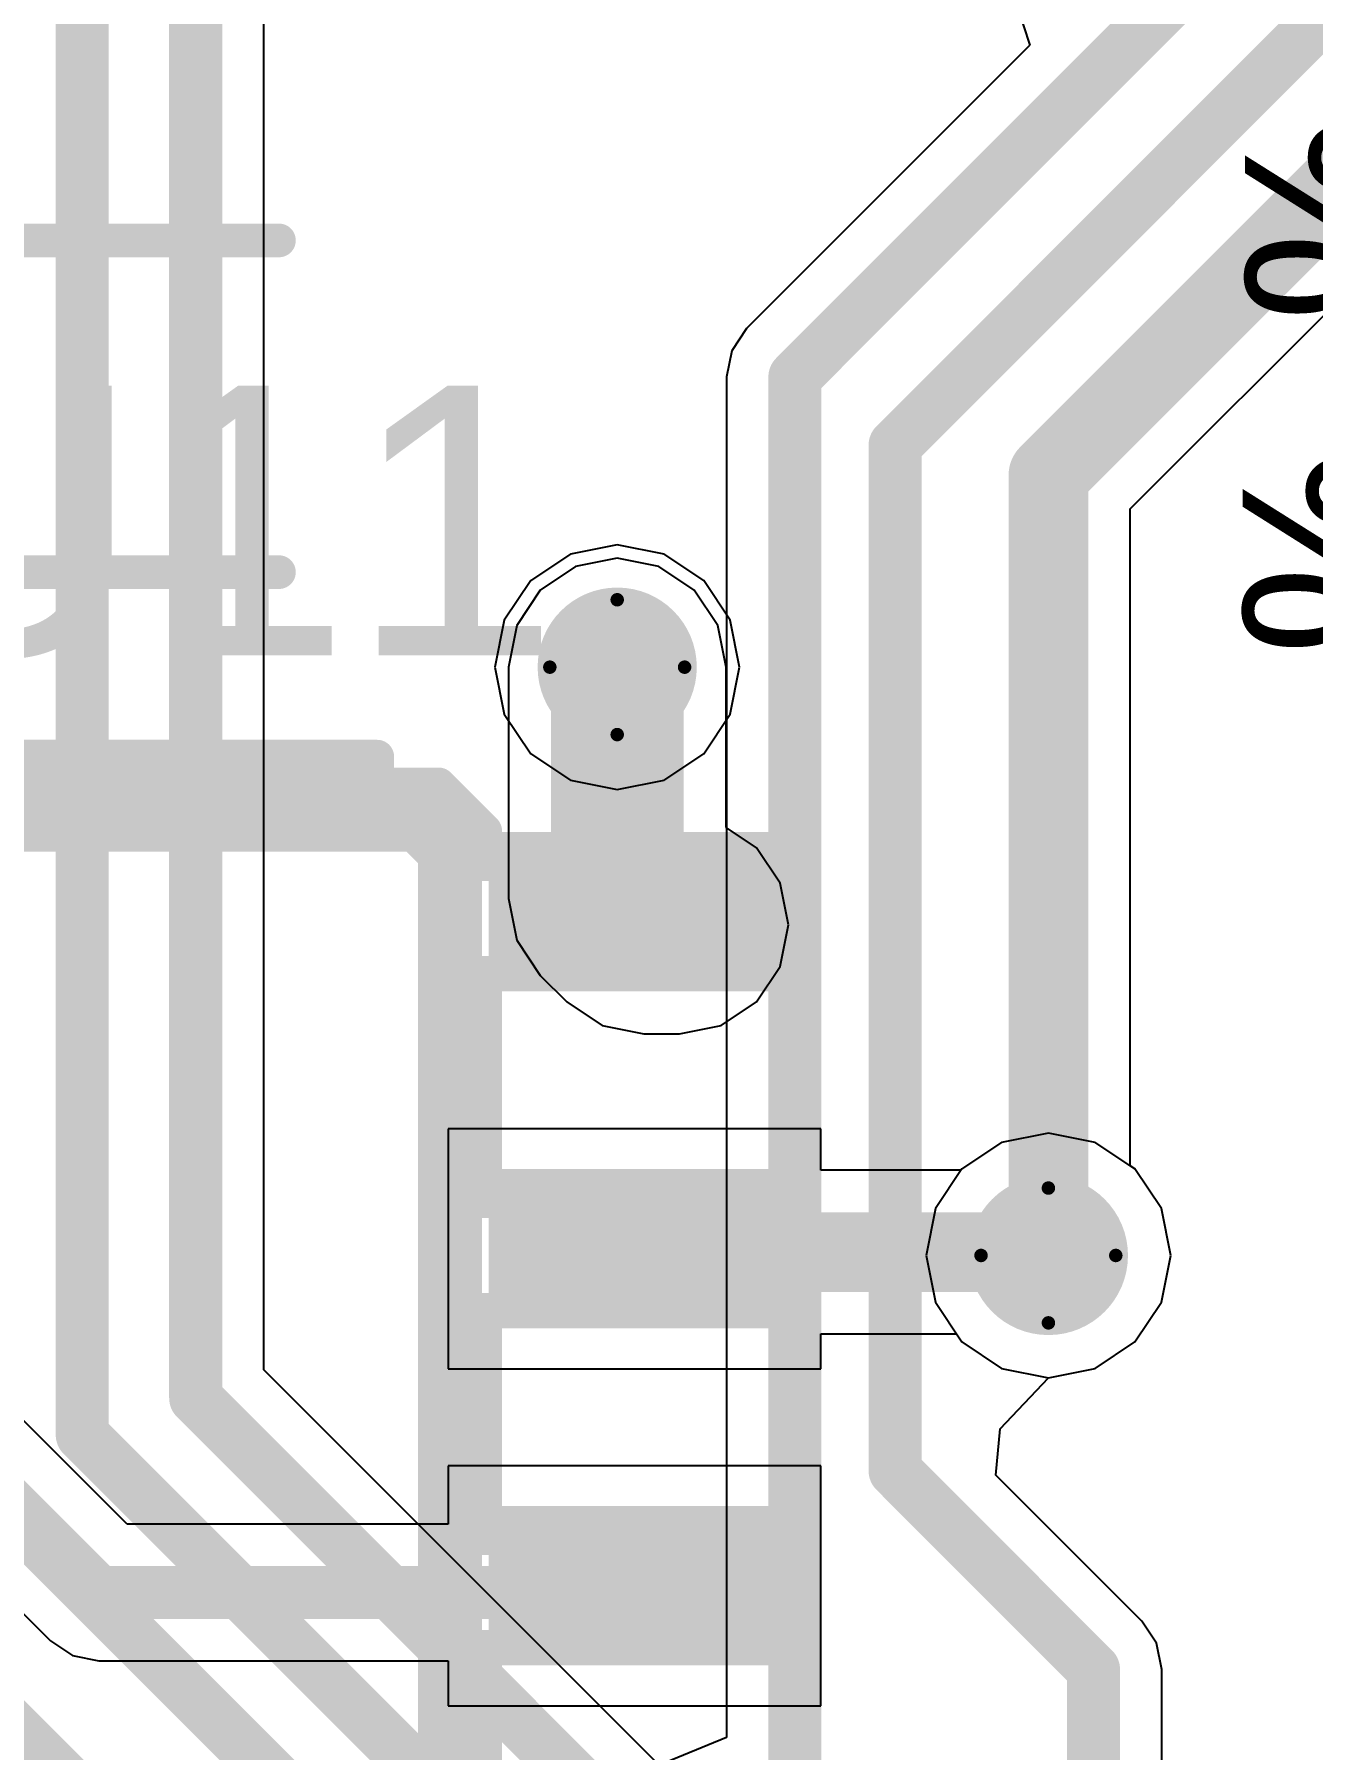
# Model space of a CAD drawing. Header units: millimetres. Extents: x -16 to 330, y -45 to 150.
# Drawn here: x 73.06 to 77.88, y 27.32 to 33.79 of the extents above; entities that cross this region are included whole.
import ezdxf

# ---------------------------------------------------------------- set-up
doc = ezdxf.new("R2010")
doc.units = ezdxf.units.MM
for name, color, linetype in [('BottomLayer', 5, 'Continuous'), ('BottomSolder', 6, 'Continuous'), ('DrillDrawing', 1, 'Continuous'), ('Mechanical13', 56, 'Continuous'), ('MidLayer1', 16, 'Continuous'), ('MidLayer2', 76, 'Continuous'), ('TopLayer', 1, 'Continuous'), ('TopOverlay', 2, 'Continuous'), ('TopPaste', 8, 'Continuous'), ('TopSolder', 216, 'Continuous'), ('ViaHoleLayer', 16, 'Continuous')]:
    doc.layers.add(name, color=color, linetype=linetype)
doc.styles.add('Arial', font='arial.ttf', dxfattribs={"height": 0.2})

# ---------------------------------------------------------------- blocks, each defined once
blk = doc.blocks.new('SOP_16_150____68')
at = {"layer": 'TopLayer'}
for points in [[(-3.425, -1.605), (-2.325, -1.605), (-2.325, -2.205), (-3.425, -2.205)], [(-3.425, -2.875), (-2.325, -2.875), (-2.325, -3.475), (-3.425, -3.475)], [(-3.425, -4.145), (-2.325, -4.145), (-2.325, -4.745), (-3.425, -4.745)]]:
    blk.add_hatch(color=1, dxfattribs=at).paths.add_polyline_path(points)
at = {"layer": 'TopPaste'}
for points in [[(-3.425, -1.605), (-2.325, -1.605), (-2.325, -2.205), (-3.425, -2.205)], [(-3.425, -2.875), (-2.325, -2.875), (-2.325, -3.475), (-3.425, -3.475)], [(-3.425, -4.145), (-2.325, -4.145), (-2.325, -4.745), (-3.425, -4.745)]]:
    blk.add_hatch(color=8, dxfattribs=at).paths.add_polyline_path(points)
at = {"layer": 'TopSolder'}
for points in [[(-3.425, -1.605), (-2.325, -1.605), (-2.325, -2.205), (-3.425, -2.205)], [(-3.425, -2.875), (-2.325, -2.875), (-2.325, -3.475), (-3.425, -3.475)], [(-3.425, -4.145), (-2.325, -4.145), (-2.325, -4.745), (-3.425, -4.745)]]:
    blk.add_hatch(color=216, dxfattribs=at).paths.add_polyline_path(points)
at = {"layer": 'TopOverlay', "const_width": 0.127}
for points in [[(-1.905, -4.8768), (-1.905, -5.0292)], [(1.905, -5.0292), (-1.905, -5.0292)]]:
    blk.add_lwpolyline(points, dxfattribs=at)
at = {"layer": 'TopOverlay', "const_width": 0.0635}
for points in [[(-1.9367, -4.8768, 1), (-1.8733, -4.8768, 1)], [(-1.9367, -5.0292, 1), (-1.8733, -5.0292, 1)], [(-1.9367, -5.0292, 1), (-1.8733, -5.0292, 1)]]:
    blk.add_lwpolyline(points, format="xyb", close=True, dxfattribs=at)

msp = doc.modelspace()

# ---------------------------------------------------------------- hatches: boundary and pattern name
at = {"layer": 'BottomLayer'}
h = msp.add_hatch(color=5, dxfattribs=at)
edge = h.paths.add_edge_path()
edge.add_arc((75.2539, 31.4007), 0.3, 0, 360)
h = msp.add_hatch(color=5, dxfattribs=at)
edge = h.paths.add_edge_path()
edge.add_arc((76.8794, 29.1838), 0.3, 0, 360)
at = {"layer": 'BottomSolder'}
h = msp.add_hatch(color=6, dxfattribs=at)
edge = h.paths.add_edge_path()
edge.add_arc((75.2539, 31.4007), 0.15, 0, 360)
h = msp.add_hatch(color=6, dxfattribs=at)
edge = h.paths.add_edge_path()
edge.add_arc((76.8794, 29.1838), 0.15, 0, 360)
at = {"layer": 'MidLayer1'}
h = msp.add_hatch(color=16, dxfattribs=at)
edge = h.paths.add_edge_path()
edge.add_arc((75.2539, 31.4007), 0.3, 0, 360)
h = msp.add_hatch(color=16, dxfattribs=at)
edge = h.paths.add_edge_path()
edge.add_arc((76.8794, 29.1838), 0.3, 0, 360)
at = {"layer": 'MidLayer2'}
h = msp.add_hatch(color=76, dxfattribs=at)
edge = h.paths.add_edge_path()
edge.add_arc((75.2539, 31.4007), 0.3, 0, 360)
h = msp.add_hatch(color=76, dxfattribs=at)
edge = h.paths.add_edge_path()
edge.add_arc((76.8794, 29.1838), 0.3, 0, 360)
at = {"layer": 'TopLayer'}
h = msp.add_hatch(color=1, dxfattribs=at)
edge = h.paths.add_edge_path()
edge.add_arc((75.2539, 31.4007), 0.3, 0, 360)
h = msp.add_hatch(color=1, dxfattribs=at)
edge = h.paths.add_edge_path()
edge.add_arc((76.8794, 29.1838), 0.3, 0, 360)
at = {"layer": 'TopSolder'}
h = msp.add_hatch(color=216, dxfattribs=at)
edge = h.paths.add_edge_path()
edge.add_arc((75.2539, 31.4007), 0.15, 0, 360)
h = msp.add_hatch(color=216, dxfattribs=at)
edge = h.paths.add_edge_path()
edge.add_arc((76.8794, 29.1838), 0.15, 0, 360)
at = {"layer": 'ViaHoleLayer'}
h = msp.add_hatch(color=16, dxfattribs=at)
edge = h.paths.add_edge_path()
edge.add_arc((75.2539, 31.4007), 0.15, 0, 360)
h = msp.add_hatch(color=16, dxfattribs=at)
edge = h.paths.add_edge_path()
edge.add_arc((76.8794, 29.1838), 0.15, 0, 360)

# ---------------------------------------------------------------- linework, layer by layer
at = {"layer": 'BottomLayer'}
for p, q in [((77.1877, 31.9969), (80.6013, 35.4105)), ((73.9222, 28.7529), (73.9222, 33.9844)), ((76.7616, 33.8905), (76.8099, 33.7446)), ((76.8099, 33.7446), (75.7418, 32.6765)), ((75.7418, 32.6765), (75.686, 32.593)), ((75.686, 32.593), (75.6664, 32.4945)), ((75.6664, 32.4945), (75.6664, 27.3679)), ((77.1877, 29.5219), (77.1877, 31.9969)), ((77.2055, 29.51), (77.1877, 29.5219)), ((77.3055, 29.3603), (77.2055, 29.51)), ((77.3406, 29.1838), (77.3055, 29.3603)), ((77.3055, 29.0073), (77.3406, 29.1838)), ((77.2055, 28.8577), (77.3055, 29.0073)), ((77.0559, 28.7577), (77.2055, 28.8577)), ((75.4124, 27.2627), (73.9222, 28.7529)), ((76.6978, 28.5305), (76.8794, 28.7226)), ((76.8794, 28.7226), (77.0559, 28.7577)), ((76.6818, 28.3555), (76.6978, 28.5305)), ((77.2314, 27.8059), (76.6818, 28.3555)), ((77.2872, 27.7224), (77.2314, 27.8059)), ((77.3068, 27.624), (77.2872, 27.7224)), ((77.3068, 24.476), (77.3068, 27.624)), ((75.6664, 27.3679), (75.4124, 27.2627))]:
    msp.add_line(p, q, dxfattribs=at)
for points, const_width in [([(76.3016, 32.2375), (81.1549, 37.0908)], 0.2), ([(75.9238, 32.4945), (80.4062, 36.9769)], 0.2), ([(76.8794, 32.1246), (80.4736, 35.7188)], 0.3), ([(73.2373, 28.5074), (73.2373, 34.3453)], 0.2), ([(73.6649, 28.6463), (73.6649, 34.091)], 0.2), ([(75.9238, 27.1748), (75.9238, 32.4945)], 0.2), ([(76.3016, 28.3718), (76.3016, 32.2375)], 0.2), ([(76.8794, 29.1838), (76.8794, 32.1246)], 0.3), ([(71.1044, 29.2092), (74.3266, 25.987)], 0.3), ([(73.6649, 28.6463), (76.2508, 26.0604)], 0.2), ([(73.2373, 28.5074), (75.4022, 26.3425)], 0.2), ([(72.7939, 28.3842), (74.9595, 26.2186)], 0.2), ([(76.3016, 28.3718), (77.0494, 27.624)], 0.2), ([(77.0494, 24.1038), (77.0494, 27.624)], 0.2)]:
    msp.add_lwpolyline(points, dxfattribs=dict(at, const_width=const_width))
for points, const_width in [([(75.8738, 32.4945, 1), (75.9738, 32.4945, 1)], 0.1), ([(75.8738, 32.4945, 1), (75.9738, 32.4945, 1)], 0.1), ([(76.2516, 32.2375, 1), (76.3516, 32.2375, 1)], 0.1), ([(76.2516, 32.2375, 1), (76.3516, 32.2375, 1)], 0.1), ([(76.8044, 32.1246, 1), (76.9544, 32.1246, 1)], 0.15), ([(76.8044, 32.1246, 1), (76.9544, 32.1246, 1)], 0.15), ([(76.8044, 29.1838, 1), (76.9544, 29.1838, 1)], 0.15), ([(73.6149, 28.6463, 1), (73.7149, 28.6463, 1)], 0.1), ([(73.6149, 28.6463, 1), (73.7149, 28.6463, 1)], 0.1), ([(73.1873, 28.5074, 1), (73.2873, 28.5074, 1)], 0.1), ([(73.1873, 28.5074, 1), (73.2873, 28.5074, 1)], 0.1), ([(76.2516, 28.3718, 1), (76.3516, 28.3718, 1)], 0.1), ([(76.2516, 28.3718, 1), (76.3516, 28.3718, 1)], 0.1), ([(76.9994, 27.624, 1), (77.0994, 27.624, 1)], 0.1), ([(76.9994, 27.624, 1), (77.0994, 27.624, 1)], 0.1)]:
    msp.add_lwpolyline(points, format="xyb", close=True, dxfattribs=dict(at, const_width=const_width))
at = {"layer": 'DrillDrawing', "const_width": 0.0508}
for points in [[(74.9999, 31.4007), (75.2539, 31.6547)], [(75.2539, 31.6547), (75.5079, 31.4007)], [(74.9999, 31.4007), (75.2539, 31.1467)], [(75.2539, 31.1467), (75.5079, 31.4007)], [(76.6254, 29.1838), (76.8794, 29.4378)], [(76.8794, 29.4378), (77.1334, 29.1838)], [(76.6254, 29.1838), (76.8794, 28.9298)], [(76.8794, 28.9298), (77.1334, 29.1838)]]:
    msp.add_lwpolyline(points, dxfattribs=at)
at = {"layer": 'DrillDrawing', "const_width": 0.0254}
for points in [[(75.2412, 31.6547, 1), (75.2666, 31.6547, 1)], [(75.2412, 31.6547, 1), (75.2666, 31.6547, 1)], [(74.9872, 31.4007, 1), (75.0126, 31.4007, 1)], [(74.9872, 31.4007, 1), (75.0126, 31.4007, 1)], [(75.4952, 31.4007, 1), (75.5206, 31.4007, 1)], [(75.4952, 31.4007, 1), (75.5206, 31.4007, 1)], [(75.2412, 31.1467, 1), (75.2666, 31.1467, 1)], [(75.2412, 31.1467, 1), (75.2666, 31.1467, 1)], [(76.8667, 29.4378, 1), (76.8921, 29.4378, 1)], [(76.8667, 29.4378, 1), (76.8921, 29.4378, 1)], [(76.6127, 29.1838, 1), (76.6381, 29.1838, 1)], [(76.6127, 29.1838, 1), (76.6381, 29.1838, 1)], [(77.1207, 29.1838, 1), (77.1461, 29.1838, 1)], [(77.1207, 29.1838, 1), (77.1461, 29.1838, 1)], [(76.8667, 28.9298, 1), (76.8921, 28.9298, 1)], [(76.8667, 28.9298, 1), (76.8921, 28.9298, 1)]]:
    msp.add_lwpolyline(points, format="xyb", close=True, dxfattribs=at)
at = {"layer": 'Mechanical13', "const_width": 0.127}
for points in [[(70.0062, 33.0088), (73.9786, 33.0088)], [(70.0062, 33.0088), (73.9786, 33.0088)], [(70.0062, 31.7588), (73.9786, 31.7588)], [(70.0062, 31.7588), (73.9786, 31.7588)], [(71.0312, 30.9588), (74.5812, 30.9588)], [(74.4863, 30.769), (74.5812, 30.9588)], [(74.5812, 30.9588), (74.7562, 30.7838)], [(71.0687, 30.8838), (74.5437, 30.8838)], [(74.5437, 30.8838), (74.6812, 30.7463)], [(74.5664, 30.6889), (74.7562, 30.7838)], [(74.7562, 30.6588), (74.7562, 30.7838)], [(71.1262, 30.769), (74.4863, 30.769)], [(74.4863, 30.769), (74.5664, 30.6889)], [(74.6812, 21.2713), (74.6812, 30.7463)], [(74.5664, 21.3287), (74.5664, 30.6889)], [(74.6812, 30.6588), (75.0062, 30.6588)], [(75.0062, 30.6588), (75.3062, 30.6588)], [(75.0062, 30.2488), (75.0062, 30.6588)], [(75.3062, 30.6588), (75.4062, 30.6588)], [(75.3062, 30.2488), (75.3062, 30.6588)], [(75.4062, 30.6588), (75.8062, 30.6588)], [(75.4062, 30.2488), (75.4062, 30.6588)], [(75.8062, 30.2488), (75.8062, 30.6588)], [(74.6812, 30.2488), (75.0062, 30.2488)], [(74.7562, 29.3888), (74.7562, 30.2488)], [(75.0062, 30.2488), (75.3062, 30.2488)], [(75.3062, 30.2488), (75.4062, 30.2488)], [(75.4062, 30.2488), (75.8062, 30.2488)], [(74.6812, 29.3888), (75.0062, 29.3888)], [(75.0062, 29.3888), (75.3062, 29.3888)], [(75.0062, 28.9788), (75.0062, 29.3888)], [(75.3062, 29.3888), (75.4062, 29.3888)], [(75.3062, 28.9788), (75.3062, 29.3888)], [(75.4062, 29.3888), (75.8062, 29.3888)], [(75.4062, 28.9788), (75.4062, 29.3888)], [(75.8062, 28.9788), (75.8062, 29.3888)], [(74.6812, 28.9788), (75.0062, 28.9788)], [(74.7562, 28.1188), (74.7562, 28.9788)], [(75.0062, 28.9788), (75.3062, 28.9788)], [(75.3062, 28.9788), (75.4062, 28.9788)], [(75.4062, 28.9788), (75.8062, 28.9788)], [(74.6812, 28.1188), (75.0062, 28.1188)], [(75.0062, 28.1188), (75.3062, 28.1188)], [(75.0062, 27.7088), (75.0062, 28.1188)], [(75.3062, 28.1188), (75.4062, 28.1188)], [(75.3062, 27.7088), (75.3062, 28.1188)], [(75.4062, 28.1188), (75.8062, 28.1188)], [(75.4062, 27.7088), (75.4062, 28.1188)], [(75.8062, 27.7088), (75.8062, 28.1188)], [(74.6812, 27.7088), (75.0062, 27.7088)], [(74.7562, 26.8488), (74.7562, 27.7088)], [(75.0062, 27.7088), (75.3062, 27.7088)], [(75.3062, 27.7088), (75.4062, 27.7088)], [(75.4062, 27.7088), (75.8062, 27.7088)]]:
    msp.add_lwpolyline(points, dxfattribs=at)
at = {"layer": 'Mechanical13', "const_width": 0.0635}
for points in [[(73.9469, 33.0088, 1), (74.0104, 33.0088, 1)], [(73.9469, 33.0088, 1), (74.0104, 33.0088, 1)], [(73.9469, 31.7588, 1), (74.0104, 31.7588, 1)], [(73.9469, 31.7588, 1), (74.0104, 31.7588, 1)], [(74.5495, 30.9588, 1), (74.613, 30.9588, 1)], [(74.5495, 30.9588, 1), (74.613, 30.9588, 1)], [(74.5495, 30.9588, 1), (74.613, 30.9588, 1)], [(74.512, 30.8838, 1), (74.5755, 30.8838, 1)], [(74.512, 30.8838, 1), (74.5755, 30.8838, 1)], [(74.7245, 30.7838, 1), (74.788, 30.7838, 1)], [(74.7245, 30.7838, 1), (74.788, 30.7838, 1)], [(74.7245, 30.7838, 1), (74.788, 30.7838, 1)], [(74.4546, 30.769, 1), (74.5181, 30.769, 1)], [(74.4546, 30.769, 1), (74.5181, 30.769, 1)], [(74.4546, 30.769, 1), (74.5181, 30.769, 1)], [(74.6495, 30.7463, 1), (74.713, 30.7463, 1)], [(74.6495, 30.7463, 1), (74.713, 30.7463, 1)], [(74.5347, 30.6889, 1), (74.5982, 30.6889, 1)], [(74.5347, 30.6889, 1), (74.5982, 30.6889, 1)], [(74.5347, 30.6889, 1), (74.5982, 30.6889, 1)], [(74.6495, 30.6588, 1), (74.713, 30.6588, 1)], [(74.7245, 30.6588, 1), (74.788, 30.6588, 1)], [(74.9745, 30.6588, 1), (75.038, 30.6588, 1)], [(74.9745, 30.6588, 1), (75.038, 30.6588, 1)], [(74.9745, 30.6588, 1), (75.038, 30.6588, 1)], [(75.2745, 30.6588, 1), (75.338, 30.6588, 1)], [(75.2745, 30.6588, 1), (75.338, 30.6588, 1)], [(75.2745, 30.6588, 1), (75.338, 30.6588, 1)], [(75.3745, 30.6588, 1), (75.438, 30.6588, 1)], [(75.3745, 30.6588, 1), (75.438, 30.6588, 1)], [(75.3745, 30.6588, 1), (75.438, 30.6588, 1)], [(75.7745, 30.6588, 1), (75.838, 30.6588, 1)], [(75.7745, 30.6588, 1), (75.838, 30.6588, 1)], [(74.6495, 30.2488, 1), (74.713, 30.2488, 1)], [(74.7245, 30.2488, 1), (74.788, 30.2488, 1)], [(74.9745, 30.2488, 1), (75.038, 30.2488, 1)], [(74.9745, 30.2488, 1), (75.038, 30.2488, 1)], [(74.9745, 30.2488, 1), (75.038, 30.2488, 1)], [(75.2745, 30.2488, 1), (75.338, 30.2488, 1)], [(75.2745, 30.2488, 1), (75.338, 30.2488, 1)], [(75.2745, 30.2488, 1), (75.338, 30.2488, 1)], [(75.3745, 30.2488, 1), (75.438, 30.2488, 1)], [(75.3745, 30.2488, 1), (75.438, 30.2488, 1)], [(75.3745, 30.2488, 1), (75.438, 30.2488, 1)], [(75.7745, 30.2488, 1), (75.838, 30.2488, 1)], [(75.7745, 30.2488, 1), (75.838, 30.2488, 1)], [(74.6495, 29.3888, 1), (74.713, 29.3888, 1)], [(74.7245, 29.3888, 1), (74.788, 29.3888, 1)], [(74.9745, 29.3888, 1), (75.038, 29.3888, 1)], [(74.9745, 29.3888, 1), (75.038, 29.3888, 1)], [(74.9745, 29.3888, 1), (75.038, 29.3888, 1)], [(75.2745, 29.3888, 1), (75.338, 29.3888, 1)], [(75.2745, 29.3888, 1), (75.338, 29.3888, 1)], [(75.2745, 29.3888, 1), (75.338, 29.3888, 1)], [(75.3745, 29.3888, 1), (75.438, 29.3888, 1)], [(75.3745, 29.3888, 1), (75.438, 29.3888, 1)], [(75.3745, 29.3888, 1), (75.438, 29.3888, 1)], [(75.7745, 29.3888, 1), (75.838, 29.3888, 1)], [(75.7745, 29.3888, 1), (75.838, 29.3888, 1)], [(74.6495, 28.9788, 1), (74.713, 28.9788, 1)], [(74.7245, 28.9788, 1), (74.788, 28.9788, 1)], [(74.9745, 28.9788, 1), (75.038, 28.9788, 1)], [(74.9745, 28.9788, 1), (75.038, 28.9788, 1)], [(74.9745, 28.9788, 1), (75.038, 28.9788, 1)], [(75.2745, 28.9788, 1), (75.338, 28.9788, 1)], [(75.2745, 28.9788, 1), (75.338, 28.9788, 1)], [(75.2745, 28.9788, 1), (75.338, 28.9788, 1)], [(75.3745, 28.9788, 1), (75.438, 28.9788, 1)], [(75.3745, 28.9788, 1), (75.438, 28.9788, 1)], [(75.3745, 28.9788, 1), (75.438, 28.9788, 1)], [(75.7745, 28.9788, 1), (75.838, 28.9788, 1)], [(75.7745, 28.9788, 1), (75.838, 28.9788, 1)], [(74.6495, 28.1188, 1), (74.713, 28.1188, 1)], [(74.7245, 28.1188, 1), (74.788, 28.1188, 1)], [(74.9745, 28.1188, 1), (75.038, 28.1188, 1)], [(74.9745, 28.1188, 1), (75.038, 28.1188, 1)], [(74.9745, 28.1188, 1), (75.038, 28.1188, 1)], [(75.2745, 28.1188, 1), (75.338, 28.1188, 1)], [(75.2745, 28.1188, 1), (75.338, 28.1188, 1)], [(75.2745, 28.1188, 1), (75.338, 28.1188, 1)], [(75.3745, 28.1188, 1), (75.438, 28.1188, 1)], [(75.3745, 28.1188, 1), (75.438, 28.1188, 1)], [(75.3745, 28.1188, 1), (75.438, 28.1188, 1)], [(75.7745, 28.1188, 1), (75.838, 28.1188, 1)], [(75.7745, 28.1188, 1), (75.838, 28.1188, 1)], [(74.6495, 27.7088, 1), (74.713, 27.7088, 1)], [(74.7245, 27.7088, 1), (74.788, 27.7088, 1)], [(74.9745, 27.7088, 1), (75.038, 27.7088, 1)], [(74.9745, 27.7088, 1), (75.038, 27.7088, 1)], [(74.9745, 27.7088, 1), (75.038, 27.7088, 1)], [(75.2745, 27.7088, 1), (75.338, 27.7088, 1)], [(75.2745, 27.7088, 1), (75.338, 27.7088, 1)], [(75.2745, 27.7088, 1), (75.338, 27.7088, 1)], [(75.3745, 27.7088, 1), (75.438, 27.7088, 1)], [(75.3745, 27.7088, 1), (75.438, 27.7088, 1)], [(75.3745, 27.7088, 1), (75.438, 27.7088, 1)], [(75.7745, 27.7088, 1), (75.838, 27.7088, 1)], [(75.7745, 27.7088, 1), (75.838, 27.7088, 1)]]:
    msp.add_lwpolyline(points, format="xyb", close=True, dxfattribs=at)
at = {"layer": 'MidLayer1'}
for p, q in [((75.0774, 31.8268), (74.9278, 31.7268)), ((75.2539, 31.8619), (75.0774, 31.8268)), ((75.4304, 31.8268), (75.2539, 31.8619)), ((75.5801, 31.7268), (75.4304, 31.8268)), ((74.9278, 31.7268), (74.8278, 31.5772)), ((75.6801, 31.5772), (75.5801, 31.7268)), ((74.8278, 31.5772), (74.7927, 31.4007)), ((75.7152, 31.4007), (75.6801, 31.5772)), ((74.7927, 31.4007), (74.8278, 31.2242)), ((75.6801, 31.2242), (75.7152, 31.4007)), ((74.8278, 31.2242), (74.9278, 31.0745)), ((75.5801, 31.0745), (75.6801, 31.2242)), ((74.9278, 31.0745), (75.0774, 30.9745)), ((75.4304, 30.9745), (75.5801, 31.0745)), ((75.0774, 30.9745), (75.2539, 30.9394)), ((75.2539, 30.9394), (75.4304, 30.9745)), ((76.7029, 29.61), (76.5532, 29.51)), ((76.8794, 29.6451), (76.7029, 29.61)), ((77.0559, 29.61), (76.8794, 29.6451)), ((77.2055, 29.51), (77.0559, 29.61)), ((76.5532, 29.51), (76.4532, 29.3603)), ((77.3055, 29.3603), (77.2055, 29.51)), ((76.4532, 29.3603), (76.4181, 29.1838)), ((77.3406, 29.1838), (77.3055, 29.3603)), ((76.4181, 29.1838), (76.4532, 29.0073)), ((77.3055, 29.0073), (77.3406, 29.1838)), ((76.4532, 29.0073), (76.5532, 28.8577)), ((77.2055, 28.8577), (77.3055, 29.0073)), ((76.5532, 28.8577), (76.7029, 28.7577)), ((77.0559, 28.7577), (77.2055, 28.8577)), ((76.7029, 28.7577), (76.8794, 28.7226)), ((76.8794, 28.7226), (77.0559, 28.7577))]:
    msp.add_line(p, q, dxfattribs=at)
at = {"layer": 'MidLayer2'}
for p, q in [((76.7029, 29.61), (76.5532, 29.51)), ((76.8794, 29.6451), (76.7029, 29.61)), ((77.0559, 29.61), (76.8794, 29.6451)), ((77.2055, 29.51), (77.0559, 29.61)), ((76.5532, 29.51), (76.4532, 29.3603)), ((77.3055, 29.3603), (77.2055, 29.51)), ((76.4532, 29.3603), (76.4181, 29.1838)), ((77.3406, 29.1838), (77.3055, 29.3603)), ((76.4181, 29.1838), (76.4532, 29.0073)), ((77.3055, 29.0073), (77.3406, 29.1838)), ((76.4532, 29.0073), (76.5532, 28.8577)), ((77.2055, 28.8577), (77.3055, 29.0073)), ((76.5532, 28.8577), (76.7029, 28.7577)), ((77.0559, 28.7577), (77.2055, 28.8577)), ((76.7029, 28.7577), (76.8794, 28.7226)), ((76.8794, 28.7226), (77.0559, 28.7577))]:
    msp.add_line(p, q, dxfattribs=at)
at = {"layer": 'TopLayer'}
for p, q in [((75.2539, 31.811), (75.0969, 31.7797)), ((75.4109, 31.7797), (75.2539, 31.811)), ((75.0969, 31.7797), (74.9638, 31.6908)), ((75.544, 31.6908), (75.4109, 31.7797)), ((74.9638, 31.6908), (74.8749, 31.5577)), ((75.633, 31.5577), (75.544, 31.6908)), ((74.8749, 31.5577), (74.8436, 31.4007)), ((75.6642, 31.4007), (75.633, 31.5577)), ((74.8436, 31.4007), (74.8436, 30.5292)), ((75.6642, 30.796), (75.6642, 31.4007)), ((75.7789, 30.7193), (75.6642, 30.796)), ((75.8678, 30.5862), (75.7789, 30.7193)), ((75.8991, 30.4292), (75.8678, 30.5862)), ((74.8436, 30.5292), (74.8749, 30.3722)), ((75.8678, 30.2722), (75.8991, 30.4292)), ((74.8749, 30.3722), (74.9638, 30.2391)), ((75.7789, 30.1391), (75.8678, 30.2722)), ((74.9638, 30.2391), (75.0638, 30.1391)), ((75.0638, 30.1391), (75.1969, 30.0502)), ((75.6458, 30.0502), (75.7789, 30.1391)), ((75.1969, 30.0502), (75.3539, 30.0189)), ((75.3539, 30.0189), (75.4888, 30.0189)), ((75.4888, 30.0189), (75.6458, 30.0502)), ((76.0218, 29.6616), (74.617, 29.6616)), ((74.617, 29.6616), (74.617, 28.7568)), ((76.0218, 29.5048), (76.0218, 29.6616)), ((76.7029, 29.61), (76.5532, 29.51)), ((76.8794, 29.6451), (76.7029, 29.61)), ((77.0559, 29.61), (76.8794, 29.6451)), ((77.2055, 29.51), (77.0559, 29.61)), ((76.5498, 29.5048), (76.0218, 29.5048)), ((76.5532, 29.51), (76.5498, 29.5048)), ((77.3055, 29.3603), (77.2055, 29.51)), ((77.3406, 29.1838), (77.3055, 29.3603)), ((77.3055, 29.0073), (77.3406, 29.1838)), ((77.2055, 28.8577), (77.3055, 29.0073)), ((76.0218, 28.7568), (76.0218, 28.8882)), ((76.0218, 28.8882), (76.5328, 28.8882)), ((76.5328, 28.8882), (76.5532, 28.8577)), ((76.5532, 28.8577), (76.7029, 28.7577)), ((77.0559, 28.7577), (77.2055, 28.8577)), ((74.617, 28.7568), (76.0218, 28.7568)), ((76.7029, 28.7577), (76.8794, 28.7226)), ((76.8794, 28.7226), (77.0559, 28.7577)), ((73.406, 28.1712), (72.9026, 28.6745)), ((72.4633, 28.386), (73.1174, 27.7318)), ((76.0218, 28.3916), (74.617, 28.3916)), ((74.617, 28.3916), (74.617, 28.1712)), ((76.0218, 27.4868), (76.0218, 28.3916)), ((74.617, 28.1712), (73.406, 28.1712)), ((73.1174, 27.7318), (73.2009, 27.6761)), ((73.2009, 27.6761), (73.2994, 27.6565)), ((73.2994, 27.6565), (74.617, 27.6565)), ((74.617, 27.6565), (74.617, 27.4868)), ((74.617, 27.4868), (76.0218, 27.4868))]:
    msp.add_line(p, q, dxfattribs=at)
for points, const_width in [([(75.2539, 30.5292), (75.2539, 31.4007)], 0.5), ([(75.2539, 30.5292), (75.3539, 30.4292)], 0.5), ([(75.3539, 30.4292), (75.4888, 30.4292)], 0.5), ([(75.3198, 29.1842), (75.3321, 29.1965)], 0.3), ([(75.3321, 29.1965), (76.8667, 29.1965)], 0.3), ([(76.8667, 29.1965), (76.8794, 29.1838)], 0.3), ([(72.6453, 28.5679), (73.2994, 27.9138)], 0.2), ([(73.2994, 27.9138), (74.7794, 27.9138)], 0.2)]:
    msp.add_lwpolyline(points, dxfattribs=dict(at, const_width=const_width))
for points, const_width in [([(75.1289, 31.4007, 1), (75.3789, 31.4007, 1)], 0.25), ([(75.1289, 30.5292, 1), (75.3789, 30.5292, 1)], 0.25), ([(75.1289, 30.5292, 1), (75.3789, 30.5292, 1)], 0.25), ([(75.2289, 30.4292, 1), (75.4789, 30.4292, 1)], 0.25), ([(75.2289, 30.4292, 1), (75.4789, 30.4292, 1)], 0.25), ([(75.3638, 30.4292, 1), (75.6138, 30.4292, 1)], 0.25), ([(75.2448, 29.1842, 1), (75.3948, 29.1842, 1)], 0.15), ([(75.2571, 29.1965, 1), (75.4071, 29.1965, 1)], 0.15), ([(75.2571, 29.1965, 1), (75.4071, 29.1965, 1)], 0.15), ([(76.7917, 29.1965, 1), (76.9417, 29.1965, 1)], 0.15), ([(76.7917, 29.1965, 1), (76.9417, 29.1965, 1)], 0.15), ([(76.8044, 29.1838, 1), (76.9544, 29.1838, 1)], 0.15), ([(73.2494, 27.9138, 1), (73.3494, 27.9138, 1)], 0.1), ([(73.2494, 27.9138, 1), (73.3494, 27.9138, 1)], 0.1), ([(74.7294, 27.9138, 1), (74.8294, 27.9138, 1)], 0.1)]:
    msp.add_lwpolyline(points, format="xyb", close=True, dxfattribs=dict(at, const_width=const_width))

# ---------------------------------------------------------------- block references
at = {"rotation": 180}
msp.add_blockref('SOP_16_150____68', (72.4444, 26.0342), dxfattribs=at)

# ---------------------------------------------------------------- texts
at = {"layer": 'TopOverlay', "style": 'Arial'}
for p in [(77.6209, 33.4903), (77.612, 32.2333)]:
    msp.add_text('%', height=0.635, rotation=270, dxfattribs=at).set_placement(p)
msp.add_text('U11', height=1.016, dxfattribs=at).set_placement((72.4327, 31.4454))

doc.saveas('drawing.dxf')
